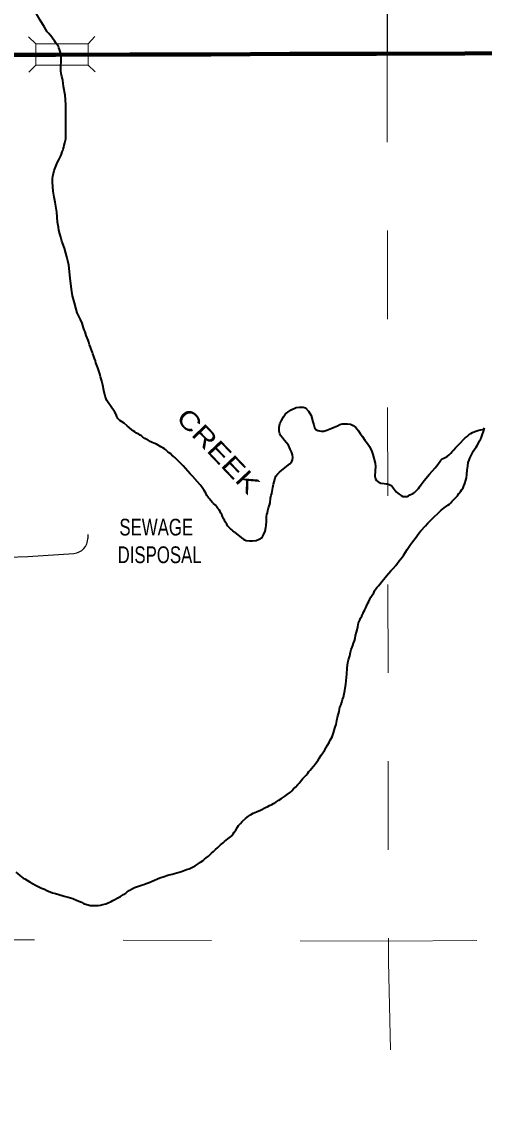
# Model space of a CAD drawing. Extents: x -143 to 192, y -296 to 46.
# Drawn here: x -140.691 to -140.168, y -294.838 to -293.616 of the extents above; entities that cross this region are included whole.
import ezdxf
from ezdxf.enums import TextEntityAlignment as Align

# ---------------------------------------------------------------- set-up
doc = ezdxf.new("R2010")
doc.units = 0
doc.header["$LTSCALE"] = 0.006
doc.linetypes.add('LONG_DASHED', pattern=[7.5, 6, -1.5])
doc.linetypes.add('MEDIUM_DASHED', pattern=[4.5, 3, -1.5])
for name, color, linetype, lineweight in [('12', 7, 'Continuous', 80), ('14', 7, 'Continuous', 25), ('15', 7, 'MEDIUM_DASHED', 13), ('21', 7, 'Continuous', 25), ('25', 7, 'Continuous', 35), ('4', 7, 'LONG_DASHED', 13)]:
    doc.layers.add(name, color=color, linetype=linetype, lineweight=lineweight)
doc.layers.add('29', color=7, linetype='Continuous')
doc.layers.add('47', color=7, linetype='Continuous')

msp = doc.modelspace()

# ---------------------------------------------------------------- linework, layer by layer
at = {"layer": '12'}
for points in [[(-140.568182, -293.653409), (-140.476894, -293.653409), (-140.3875, -293.652841), (-140.289583, -293.652652), (-140.189773, -293.652273), (-140.099432, -293.651894), (-140.00303, -293.651515), (-139.909848, -293.651515), (-139.819318, -293.651326), (-139.728788, -293.651326), (-139.641477, -293.651326), (-139.550758, -293.650568), (-139.45928, -293.650379), (-139.437311, -293.650379)], [(-140.747159, -293.653788), (-140.652462, -293.653788), (-140.568182, -293.653409)]]:
    msp.add_lwpolyline(points, dxfattribs=at)
at = {"layer": '14'}
for p, q in [((-140.277462, -293.599621), (-140.277462, -293.652652)), ((-140.61572, -294.196212), (-140.61572, -294.200568))]:
    msp.add_line(p, q, dxfattribs=at)
msp.add_lwpolyline([(-140.705871, -294.22197), (-140.683712, -294.221212), (-140.631629, -294.217614)], dxfattribs=at)
msp.add_arc((-140.632831, -294.200598), 0.017046, 273.88654, 0, dxfattribs=at)
at = {"layer": '15'}
msp.add_line((-140.275947, -294.656061), (-139.479356, -294.650947), dxfattribs=at)
msp.add_lwpolyline([(-140.275947, -294.656061), (-140.275947, -294.678977), (-140.27178, -294.871212)], dxfattribs=at)
at = {"layer": '21'}
for p, q in [((-140.674621, -293.641288), (-140.682765, -293.633523)), ((-140.607765, -293.633144), (-140.61553, -293.641288)), ((-140.674621, -293.665341), (-140.682386, -293.673485)), ((-140.607386, -293.673106), (-140.61553, -293.665341))]:
    msp.add_line(p, q, dxfattribs=at)
at = {"layer": '21', "lineweight": 13}
msp.add_lwpolyline([(-140.674621, -293.665341), (-140.61553, -293.665341), (-140.61553, -293.641288), (-140.674621, -293.641288)], close=True, dxfattribs=at)
at = {"layer": '25'}
for points in [[(-140.664962, -293.622538), (-140.669697, -293.614583), (-140.675568, -293.604167)], [(-140.660038, -293.629735), (-140.661742, -293.627652), (-140.664962, -293.622538)], [(-140.652273, -293.639962), (-140.653598, -293.637879), (-140.654924, -293.635985), (-140.656439, -293.633902), (-140.660038, -293.629735)], [(-140.646023, -293.654735), (-140.646402, -293.652652), (-140.647159, -293.65), (-140.647917, -293.647917), (-140.648485, -293.646023), (-140.649053, -293.644508), (-140.650189, -293.642803), (-140.652273, -293.639962)], [(-140.645833, -293.675), (-140.646212, -293.67178), (-140.646402, -293.66875), (-140.646402, -293.666288), (-140.646023, -293.661932), (-140.646023, -293.654735)], [(-140.643182, -293.689583), (-140.643561, -293.685795), (-140.643939, -293.682955), (-140.644318, -293.680871), (-140.645076, -293.67822), (-140.645833, -293.675)], [(-140.64072, -293.710606), (-140.640909, -293.704167), (-140.641477, -293.699621), (-140.643182, -293.689583)], [(-140.64072, -293.738258), (-140.64072, -293.723864), (-140.64072, -293.710606)], [(-140.644886, -293.763636), (-140.643939, -293.762121), (-140.643561, -293.760606), (-140.642992, -293.758144), (-140.642424, -293.755871), (-140.641856, -293.753409), (-140.64072, -293.748864), (-140.64072, -293.738258)], [(-140.65, -293.775379), (-140.648485, -293.772538), (-140.647348, -293.770265), (-140.646212, -293.767992), (-140.645455, -293.766098), (-140.644886, -293.763636)], [(-140.655682, -293.797727), (-140.655682, -293.793939), (-140.655492, -293.790909), (-140.654545, -293.787879), (-140.653788, -293.78447), (-140.652273, -293.780871), (-140.65, -293.775379)], [(-140.652652, -293.820265), (-140.653788, -293.814773), (-140.654924, -293.808144), (-140.655682, -293.797727)], [(-140.650189, -293.843182), (-140.650379, -293.837311), (-140.650947, -293.831818), (-140.652652, -293.820265)], [(-140.645076, -293.864394), (-140.646212, -293.860038), (-140.647348, -293.85625), (-140.648485, -293.852273), (-140.648864, -293.848864), (-140.650189, -293.843182)], [(-140.637311, -293.891856), (-140.638258, -293.886742), (-140.639394, -293.882386), (-140.64053, -293.87803), (-140.642235, -293.872538), (-140.645076, -293.864394)], [(-140.633902, -293.921402), (-140.635795, -293.906629), (-140.636553, -293.898864), (-140.637311, -293.891856)], [(-140.622348, -293.957197), (-140.624053, -293.95322), (-140.625758, -293.950189), (-140.627841, -293.945644), (-140.628977, -293.941477), (-140.631061, -293.93428), (-140.632955, -293.926326), (-140.633902, -293.921402)], [(-140.618939, -293.967235), (-140.619886, -293.964773), (-140.620644, -293.9625), (-140.621591, -293.960038), (-140.622348, -293.957197)], [(-140.614773, -293.978598), (-140.61553, -293.976515), (-140.616667, -293.973674), (-140.617803, -293.971023), (-140.618939, -293.967235)], [(-140.610606, -293.99053), (-140.611174, -293.988636), (-140.611932, -293.986742), (-140.612879, -293.98428), (-140.613826, -293.981818), (-140.614773, -293.978598)], [(-140.606629, -294.002083), (-140.607197, -293.999811), (-140.608144, -293.997348), (-140.609091, -293.994886), (-140.610227, -293.992045), (-140.610606, -293.99053)], [(-140.602273, -294.014583), (-140.60303, -294.012121), (-140.603788, -294.009848), (-140.604545, -294.007765), (-140.605303, -294.006061), (-140.606629, -294.002083)], [(-140.598674, -294.027462), (-140.599053, -294.025947), (-140.599621, -294.024242), (-140.6, -294.022727), (-140.600758, -294.020265), (-140.601326, -294.017992), (-140.602273, -294.014583)], [(-140.594318, -294.044886), (-140.595265, -294.042992), (-140.596212, -294.039773), (-140.597538, -294.033333), (-140.598674, -294.027462)], [(-140.574621, -294.070265), (-140.577652, -294.068561), (-140.579545, -294.067235), (-140.581818, -294.065152), (-140.582955, -294.062879), (-140.583712, -294.060417), (-140.585606, -294.057008), (-140.588826, -294.052841), (-140.594318, -294.044886)], [(-140.398674, -294.071212), (-140.39678, -294.067235), (-140.394697, -294.063068), (-140.392235, -294.059848), (-140.389773, -294.057765), (-140.385795, -294.055303), (-140.380114, -294.052652)], [(-140.380114, -294.052652), (-140.376705, -294.052083), (-140.372348, -294.052083), (-140.369697, -294.05303), (-140.366288, -294.056629), (-140.363447, -294.061742), (-140.361364, -294.068939)], [(-140.568939, -294.075379), (-140.571212, -294.073295), (-140.574621, -294.070265)], [(-140.555303, -294.08447), (-140.556629, -294.083712), (-140.558333, -294.082955), (-140.560606, -294.081629), (-140.562689, -294.080303), (-140.564394, -294.079167), (-140.566098, -294.077841), (-140.568939, -294.075379)], [(-140.391288, -294.092614), (-140.393371, -294.089962), (-140.395833, -294.086932), (-140.397538, -294.084659), (-140.398674, -294.082386), (-140.399432, -294.079545), (-140.399621, -294.077083), (-140.399621, -294.074811), (-140.398674, -294.071212)], [(-140.361364, -294.068939), (-140.360417, -294.072348), (-140.359659, -294.075189), (-140.358144, -294.077462), (-140.355871, -294.078788), (-140.352083, -294.079545), (-140.348864, -294.079545), (-140.345455, -294.078409), (-140.34375, -294.077462)], [(-140.34375, -294.077462), (-140.340152, -294.076136), (-140.337311, -294.075), (-140.333712, -294.073485), (-140.331061, -294.07197), (-140.328409, -294.071212), (-140.322348, -294.071212), (-140.31875, -294.071591), (-140.31572, -294.072917), (-140.312879, -294.075379), (-140.309848, -294.079167)], [(-140.309848, -294.079167), (-140.307765, -294.082197), (-140.305303, -294.085417), (-140.302652, -294.089394), (-140.299811, -294.093371), (-140.297538, -294.09678)], [(-140.190909, -294.088447), (-140.189205, -294.086932), (-140.186932, -294.085227), (-140.185038, -294.083523), (-140.182955, -294.082197), (-140.181061, -294.081061), (-140.17822, -294.079735), (-140.175, -294.078788), (-140.172348, -294.07803), (-140.167803, -294.077273)], [(-140.172917, -294.090341), (-140.17197, -294.088826), (-140.171212, -294.087121), (-140.170265, -294.085038), (-140.169508, -294.082765), (-140.168561, -294.079924), (-140.167235, -294.075568)], [(-140.538068, -294.094129), (-140.541098, -294.092992), (-140.543182, -294.092045), (-140.545265, -294.090909), (-140.547727, -294.089583), (-140.55, -294.088258), (-140.551515, -294.0875), (-140.553788, -294.085985), (-140.555303, -294.08447)], [(-140.2, -294.098295), (-140.197917, -294.095833), (-140.194697, -294.092424), (-140.190909, -294.088447)], [(-140.179735, -294.101705), (-140.178409, -294.099432), (-140.176894, -294.097538), (-140.175568, -294.095644), (-140.174053, -294.092803), (-140.172917, -294.090341)], [(-140.526705, -294.101326), (-140.527652, -294.100379), (-140.529167, -294.099432), (-140.531061, -294.098295), (-140.533333, -294.09697), (-140.538068, -294.094129)], [(-140.514962, -294.111742), (-140.516288, -294.110417), (-140.517614, -294.109091), (-140.519318, -294.107576), (-140.520833, -294.106439), (-140.522159, -294.105114), (-140.523864, -294.103977), (-140.525379, -294.102841), (-140.526705, -294.101326)], [(-140.387311, -294.116288), (-140.385038, -294.113826), (-140.38428, -294.111932), (-140.384091, -294.10928), (-140.38447, -294.106061), (-140.385606, -294.102652), (-140.386932, -294.099621), (-140.389015, -294.095265), (-140.391288, -294.092614)], [(-140.297538, -294.09678), (-140.294886, -294.102273), (-140.29375, -294.105871), (-140.291098, -294.11572), (-140.29072, -294.119318), (-140.290909, -294.124242), (-140.291288, -294.130114)], [(-140.20947, -294.107955), (-140.207386, -294.106061), (-140.205492, -294.104167), (-140.203598, -294.102083), (-140.202083, -294.100568), (-140.2, -294.098295)], [(-140.184848, -294.112121), (-140.183902, -294.109848), (-140.182955, -294.107576), (-140.181439, -294.104545), (-140.179735, -294.101705)], [(-140.48447, -294.146402), (-140.486553, -294.142992), (-140.488826, -294.140152), (-140.491856, -294.136553), (-140.497348, -294.130303), (-140.5, -294.127462), (-140.508144, -294.11875), (-140.514962, -294.111742)], [(-140.405114, -294.136553), (-140.404545, -294.133902), (-140.403977, -294.132008), (-140.403409, -294.130114), (-140.401515, -294.127841), (-140.399053, -294.125758), (-140.396402, -294.123485), (-140.387311, -294.116288)], [(-140.238826, -294.139583), (-140.235417, -294.135227), (-140.229735, -294.12803), (-140.223106, -294.121023), (-140.220076, -294.117235), (-140.216667, -294.112121)], [(-140.216667, -294.112121), (-140.215152, -294.110795), (-140.213447, -294.110038), (-140.210985, -294.108902), (-140.20947, -294.107955)], [(-140.186932, -294.123485), (-140.186364, -294.118939), (-140.185795, -294.114962), (-140.184848, -294.112121)], [(-140.188636, -294.134659), (-140.187879, -294.132008), (-140.187311, -294.128409), (-140.186932, -294.123485)], [(-140.408712, -294.151705), (-140.407955, -294.149811), (-140.407386, -294.147538), (-140.406818, -294.142992), (-140.405871, -294.139394), (-140.405114, -294.136553)], [(-140.291288, -294.130114), (-140.29072, -294.133144), (-140.289583, -294.135038), (-140.2875, -294.136742), (-140.284659, -294.138068), (-140.280682, -294.138636)], [(-140.280682, -294.138636), (-140.278598, -294.138826), (-140.276894, -294.139015), (-140.275189, -294.139583), (-140.273485, -294.14053), (-140.27178, -294.142045), (-140.269508, -294.144886)], [(-140.242045, -294.144129), (-140.240909, -294.142424), (-140.238826, -294.139583)], [(-140.194129, -294.147159), (-140.192992, -294.145455), (-140.191667, -294.143561), (-140.19072, -294.141288), (-140.189583, -294.138636), (-140.188636, -294.134659)], [(-140.482576, -294.149621), (-140.483144, -294.148295), (-140.48447, -294.146402)], [(-140.473674, -294.161174), (-140.475189, -294.159659), (-140.476136, -294.158333), (-140.477273, -294.157386), (-140.47822, -294.156061), (-140.479356, -294.154735), (-140.480303, -294.153598), (-140.481439, -294.152083), (-140.482576, -294.149621)], [(-140.410606, -294.162879), (-140.409848, -294.160227), (-140.40928, -294.155303), (-140.408712, -294.151705)], [(-140.269508, -294.144886), (-140.268371, -294.146402), (-140.267235, -294.147917), (-140.26553, -294.149621), (-140.264015, -294.150758), (-140.261742, -294.152273), (-140.259659, -294.15322), (-140.254924, -294.15322), (-140.253409, -294.152462), (-140.251705, -294.151515)], [(-140.251705, -294.151515), (-140.249811, -294.150758), (-140.248106, -294.149811), (-140.246402, -294.148674), (-140.244886, -294.147348), (-140.243561, -294.145833), (-140.242045, -294.144129)], [(-140.201326, -294.155871), (-140.199432, -294.153977), (-140.197917, -294.152462), (-140.196212, -294.15), (-140.194129, -294.147159)], [(-140.464394, -294.173674), (-140.465341, -294.17197), (-140.466288, -294.170076), (-140.467424, -294.168371), (-140.46875, -294.166667), (-140.470265, -294.164583), (-140.471591, -294.163068), (-140.473674, -294.161174)], [(-140.414015, -294.175758), (-140.413447, -294.173485), (-140.412689, -294.171591), (-140.412311, -294.169129), (-140.411553, -294.165909), (-140.410606, -294.162879)], [(-140.212879, -294.165909), (-140.210417, -294.164205), (-140.208712, -294.162879), (-140.207008, -294.161742), (-140.205492, -294.160227), (-140.204167, -294.158902), (-140.201326, -294.155871)], [(-140.458523, -294.184659), (-140.459659, -294.183144), (-140.460417, -294.181818), (-140.461174, -294.180114), (-140.461932, -294.178788), (-140.462879, -294.177273), (-140.463447, -294.175758), (-140.464394, -294.173674)], [(-140.414394, -294.188258), (-140.414205, -294.185985), (-140.414015, -294.18125), (-140.414015, -294.175758)], [(-140.234091, -294.186364), (-140.231439, -294.183523), (-140.22822, -294.180114), (-140.223864, -294.175758)], [(-140.223864, -294.175758), (-140.220644, -294.172727), (-140.216667, -294.169129), (-140.212879, -294.165909)], [(-140.45, -294.193561), (-140.451705, -294.192235), (-140.45303, -294.191098), (-140.454356, -294.189773), (-140.455682, -294.188636), (-140.456629, -294.1875), (-140.457955, -294.186364), (-140.458523, -294.184659)], [(-140.45, -294.193561), (-140.442235, -294.199811), (-140.439583, -294.201894), (-140.436742, -294.202841), (-140.432955, -294.20322), (-140.429735, -294.20322), (-140.425379, -294.202841), (-140.42197, -294.201326), (-140.41875, -294.199621), (-140.417045, -294.196591), (-140.415341, -294.192424), (-140.414394, -294.188258)], [(-140.244697, -294.199053), (-140.243182, -294.19697), (-140.241288, -294.194508), (-140.239205, -294.192235), (-140.234091, -294.186364)], [(-140.254735, -294.213068), (-140.25322, -294.210795), (-140.250947, -294.207576), (-140.248864, -294.204356), (-140.244697, -294.199053)], [(-140.263826, -294.226136), (-140.261932, -294.223864), (-140.260038, -294.221591), (-140.258523, -294.219318), (-140.254735, -294.213068)], [(-140.273106, -294.237121), (-140.270644, -294.234848), (-140.267803, -294.23125), (-140.263826, -294.226136)], [(-140.281061, -294.246591), (-140.27803, -294.242992), (-140.273106, -294.237121)], [(-140.289015, -294.25625), (-140.287311, -294.254356), (-140.285606, -294.252273), (-140.282955, -294.249053), (-140.281061, -294.246591)], [(-140.294508, -294.264962), (-140.292614, -294.262311), (-140.291667, -294.260038), (-140.289015, -294.25625)], [(-140.305492, -294.286553), (-140.304545, -294.285038), (-140.303977, -294.283333), (-140.302841, -294.28125), (-140.301705, -294.278977), (-140.300758, -294.277273), (-140.299242, -294.273864)], [(-140.299242, -294.273864), (-140.298295, -294.27197), (-140.297159, -294.269508), (-140.295833, -294.267235), (-140.294508, -294.264962)], [(-140.309848, -294.296212), (-140.309091, -294.294508), (-140.308144, -294.292992), (-140.307386, -294.290909), (-140.306061, -294.288447), (-140.305492, -294.286553)], [(-140.312121, -294.306818), (-140.311364, -294.303977), (-140.310606, -294.300758), (-140.309848, -294.296212)], [(-140.315341, -294.318939), (-140.314394, -294.316288), (-140.313636, -294.313636), (-140.313068, -294.310417), (-140.312121, -294.306818)], [(-140.31875, -294.329356), (-140.317992, -294.326326), (-140.316856, -294.323485), (-140.316098, -294.321591), (-140.315341, -294.318939)], [(-140.32178, -294.340909), (-140.321212, -294.338068), (-140.320265, -294.335606), (-140.319508, -294.333523), (-140.31875, -294.329356)], [(-140.323106, -294.354167), (-140.322538, -294.347348), (-140.32178, -294.340909)], [(-140.326136, -294.376515), (-140.325189, -294.372538), (-140.324053, -294.365341), (-140.323106, -294.354167)], [(-140.330871, -294.391098), (-140.330303, -294.389962), (-140.329356, -294.388258), (-140.328788, -294.385795), (-140.327841, -294.382955), (-140.326894, -294.380303), (-140.326136, -294.376515)], [(-140.333333, -294.401136), (-140.332576, -294.398864), (-140.331818, -294.396402), (-140.331439, -294.393939), (-140.330871, -294.391098)], [(-140.336742, -294.415341), (-140.335795, -294.413068), (-140.335227, -294.410985), (-140.334659, -294.408712), (-140.33428, -294.406439), (-140.333333, -294.401136)], [(-140.340909, -294.426705), (-140.339773, -294.425), (-140.338826, -294.422917), (-140.338068, -294.420455), (-140.337311, -294.417803), (-140.336742, -294.415341)], [(-140.346402, -294.437121), (-140.344697, -294.43428), (-140.342992, -294.431439), (-140.341667, -294.428788), (-140.340909, -294.426705)], [(-140.353977, -294.448864), (-140.351894, -294.445833), (-140.350189, -294.443182), (-140.348295, -294.440341), (-140.346402, -294.437121)], [(-140.368939, -294.468182), (-140.367235, -294.466098), (-140.366098, -294.464394), (-140.364394, -294.462689), (-140.362879, -294.460985), (-140.360606, -294.458144)], [(-140.360606, -294.458144), (-140.358712, -294.455871), (-140.356818, -294.453409), (-140.355492, -294.451515), (-140.353977, -294.448864)], [(-140.37822, -294.478977), (-140.376894, -294.477273), (-140.375947, -294.475947), (-140.374242, -294.474053), (-140.372727, -294.472159), (-140.371212, -294.470455), (-140.368939, -294.468182)], [(-140.386742, -294.487689), (-140.385038, -294.485985), (-140.383144, -294.483902), (-140.380871, -294.481818), (-140.37822, -294.478977)], [(-140.399811, -294.49678), (-140.39678, -294.494697), (-140.393561, -294.492614), (-140.39053, -294.490341), (-140.386742, -294.487689)], [(-140.43428, -294.514773), (-140.431818, -294.513258), (-140.428788, -294.511364), (-140.425189, -294.509659), (-140.420644, -294.507765), (-140.414962, -294.504924)], [(-140.414962, -294.504924), (-140.4125, -294.503598), (-140.410417, -294.502652), (-140.407955, -294.501515), (-140.405871, -294.500379), (-140.40322, -294.498864), (-140.399811, -294.49678)], [(-140.44678, -294.527273), (-140.445455, -294.525189), (-140.443371, -294.522917), (-140.441288, -294.520644), (-140.437689, -294.517424), (-140.43428, -294.514773)], [(-140.454356, -294.538068), (-140.45303, -294.536932), (-140.452462, -294.536174), (-140.451515, -294.534848), (-140.450379, -294.532765), (-140.448674, -294.530492), (-140.44678, -294.527273)], [(-140.465909, -294.547159), (-140.464205, -294.545833), (-140.462689, -294.544697), (-140.461174, -294.543371), (-140.45928, -294.541856), (-140.457576, -294.540341), (-140.454356, -294.538068)], [(-140.47803, -294.558333), (-140.476136, -294.556629), (-140.473864, -294.554545), (-140.471402, -294.552462), (-140.468939, -294.55), (-140.465909, -294.547159)], [(-140.504167, -294.575189), (-140.501136, -294.574242), (-140.498295, -294.572727), (-140.494508, -294.571023), (-140.490909, -294.568561)], [(-140.490909, -294.568561), (-140.488258, -294.566856), (-140.485606, -294.564773), (-140.484091, -294.563447), (-140.482197, -294.561932), (-140.479545, -294.559848), (-140.47803, -294.558333)], [(-140.697159, -294.57822), (-140.695265, -294.579545), (-140.692614, -294.581818), (-140.688826, -294.584659)], [(-140.540341, -294.586932), (-140.537121, -294.585606), (-140.53428, -294.58447), (-140.529545, -294.582955), (-140.525189, -294.581439), (-140.520455, -294.580114)], [(-140.520455, -294.580114), (-140.515341, -294.578788), (-140.510038, -294.577273), (-140.504167, -294.575189)], [(-140.688826, -294.584659), (-140.686932, -294.585606), (-140.684091, -294.5875), (-140.681061, -294.589394), (-140.678409, -294.590909), (-140.674242, -294.593182)], [(-140.674242, -294.593182), (-140.67178, -294.594318), (-140.668182, -294.596023), (-140.664962, -294.597348), (-140.661364, -294.599053), (-140.658333, -294.600189)], [(-140.558523, -294.59375), (-140.555303, -294.592803), (-140.552652, -294.591856), (-140.549811, -294.590909), (-140.546591, -294.589583), (-140.543182, -294.588068), (-140.540341, -294.586932)], [(-140.658333, -294.600189), (-140.655682, -294.601326), (-140.652273, -294.602273), (-140.648485, -294.603409), (-140.642424, -294.605114)], [(-140.642424, -294.605114), (-140.638068, -294.606439), (-140.632765, -294.607955), (-140.627841, -294.610227), (-140.623106, -294.612121)], [(-140.589583, -294.611174), (-140.5875, -294.610227), (-140.585227, -294.608902), (-140.582576, -294.607386), (-140.578977, -294.605492), (-140.575568, -294.603409)], [(-140.575568, -294.603409), (-140.572917, -294.601705), (-140.571402, -294.600379), (-140.569129, -294.598674), (-140.566477, -294.597159), (-140.563068, -294.595455), (-140.558523, -294.59375)], [(-140.623106, -294.612121), (-140.620644, -294.613447), (-140.617045, -294.614583), (-140.61553, -294.615152), (-140.613068, -294.61572), (-140.604167, -294.61572)], [(-140.604167, -294.61572), (-140.601326, -294.61553), (-140.598674, -294.614773), (-140.595644, -294.614015), (-140.592992, -294.612879), (-140.589583, -294.611174)]]:
    msp.add_lwpolyline(points, dxfattribs=at)
at = {"layer": '4'}
for points in [[(-141.776326, -293.65625), (-141.535227, -293.655871), (-141.261364, -293.655114), (-141.016288, -293.654735), (-140.568182, -293.653409), (-140.277462, -293.652652), (-140.275947, -294.656061)], [(-140.275947, -294.656061), (-141.281061, -294.652462), (-141.775568, -294.650568), (-141.775379, -294.411364), (-141.775189, -294.202273), (-141.776326, -293.65625)]]:
    msp.add_lwpolyline(points, dxfattribs=at)

# ---------------------------------------------------------------- texts
at = {"layer": '29', "width": 1.25}
msp.add_text('CREEK', height=0.02083, rotation=313.582, dxfattribs=at).set_placement((-140.475844, -294.109012), align=Align.CENTER)
at = {"layer": '47', "width": 0.75}
for s, p in [('SEWAGE', (-140.538447, -294.197348)), ('DISPOSAL', (-140.534659, -294.228598))]:
    msp.add_text(s, height=0.01894, dxfattribs=at).set_placement(p, align=Align.CENTER)

doc.saveas('drawing.dxf')
